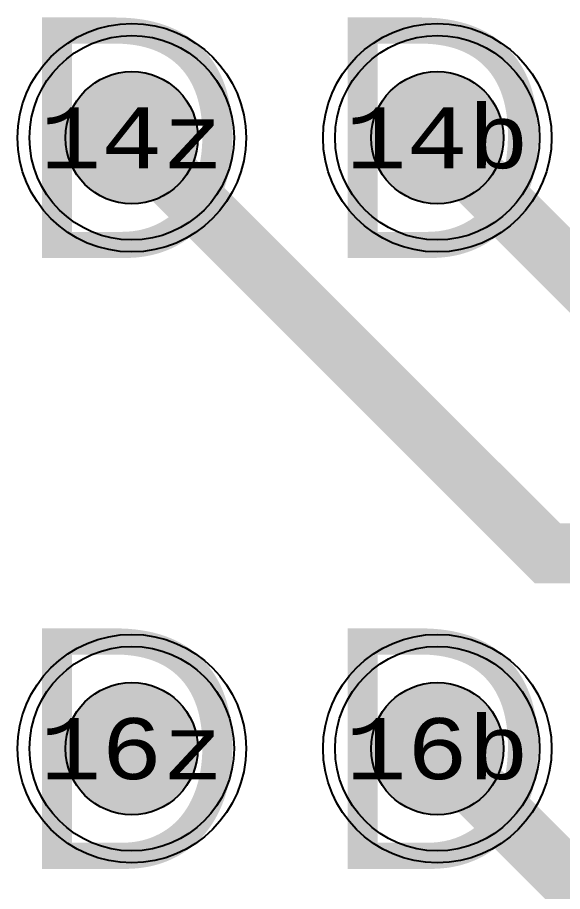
# Model space of a CAD drawing. Extents: x -18 to 179, y -60 to 172.
# Drawn here: x 4.35 to 8.88, y 85.08 to 92.35 of the extents above; entities that cross this region are included whole.
import ezdxf
from ezdxf.enums import TextEntityAlignment as Align

# ---------------------------------------------------------------- set-up
doc = ezdxf.new("R2010")
doc.units = 0
doc.header["$MEASUREMENT"] = 0
for name, color, linetype in [('DRILL_DRAWING', 21, 'CONTINUOUS'), ('PART_HOLES_LAYER_BOTTOM', 30, 'CONTINUOUS'), ('PART_HOLES_LAYER_TOP', 30, 'CONTINUOUS'), ('PART_PADS_LAYER_BOTTOM', 230, 'CONTINUOUS'), ('PART_PADS_LAYER_TOP', 150, 'CONTINUOUS'), ('PIN_NUMBERS_BTM', 8, 'CONTINUOUS'), ('PIN_NUMBERS_TOP', 8, 'CONTINUOUS'), ('SOLDERMASK_PADS_BTM', 102, 'CONTINUOUS'), ('SOLDERMASK_PADS_TOP', 102, 'CONTINUOUS'), ('TRACES_LAYER_TOP', 150, 'CONTINUOUS')]:
    doc.layers.add(name, color=color, linetype=linetype)
doc.styles.add('COURIER_NEW', font='COUR.TTF')
doc.styles.add('VERIBEST_GERBER_0', font='txt')

msp = doc.modelspace()

# ---------------------------------------------------------------- hatches: boundary and pattern name
at = {"layer": 'PART_HOLES_LAYER_BOTTOM'}
h = msp.add_hatch(color=256, dxfattribs=at)
edge = h.paths.add_edge_path()
edge.add_arc((5.3, 91.35), 0.55, 0, 360)
h = msp.add_hatch(color=256, dxfattribs=at)
edge = h.paths.add_edge_path()
edge.add_arc((7.84, 91.35), 0.55, 0, 360)
h = msp.add_hatch(color=256, dxfattribs=at)
edge = h.paths.add_edge_path()
edge.add_arc((5.3, 86.27), 0.55, 0, 360)
h = msp.add_hatch(color=256, dxfattribs=at)
edge = h.paths.add_edge_path()
edge.add_arc((7.84, 86.27), 0.55, 0, 360)
at = {"layer": 'PART_HOLES_LAYER_TOP'}
h = msp.add_hatch(color=256, dxfattribs=at)
edge = h.paths.add_edge_path()
edge.add_arc((5.3, 91.35), 0.55, 0, 360)
h = msp.add_hatch(color=256, dxfattribs=at)
edge = h.paths.add_edge_path()
edge.add_arc((7.84, 91.35), 0.55, 0, 360)
h = msp.add_hatch(color=256, dxfattribs=at)
edge = h.paths.add_edge_path()
edge.add_arc((5.3, 86.27), 0.55, 0, 360)
h = msp.add_hatch(color=256, dxfattribs=at)
edge = h.paths.add_edge_path()
edge.add_arc((7.84, 86.27), 0.55, 0, 360)

# ---------------------------------------------------------------- linework, layer by layer
at = {"layer": 'PART_HOLES_LAYER_BOTTOM'}
for centre in [(5.3, 91.35), (7.84, 91.35), (5.3, 86.27), (7.84, 86.27)]:
    msp.add_circle(centre, 0.55, dxfattribs=at)
at = {"layer": 'PART_HOLES_LAYER_TOP'}
for centre in [(5.3, 91.35), (7.84, 91.35), (5.3, 86.27), (7.84, 86.27)]:
    msp.add_circle(centre, 0.55, dxfattribs=at)
at = {"layer": 'PART_PADS_LAYER_BOTTOM'}
for centre in [(5.3, 91.35), (7.84, 91.35), (5.3, 86.27), (7.84, 86.27)]:
    msp.add_circle(centre, 0.85, dxfattribs=at)
at = {"layer": 'PART_PADS_LAYER_TOP'}
for centre in [(5.3, 91.35), (7.84, 91.35), (5.3, 86.27), (7.84, 86.27)]:
    msp.add_circle(centre, 0.85, dxfattribs=at)
at = {"layer": 'SOLDERMASK_PADS_BTM'}
for centre in [(5.3, 91.35), (7.84, 91.35), (5.3, 86.27), (7.84, 86.27)]:
    msp.add_circle(centre, 0.95, dxfattribs=at)
at = {"layer": 'SOLDERMASK_PADS_TOP'}
for centre in [(5.3, 91.35), (7.84, 91.35), (5.3, 86.27), (7.84, 86.27)]:
    msp.add_circle(centre, 0.95, dxfattribs=at)
at = {"layer": 'TRACES_LAYER_TOP', "const_width": 0.5}
for points in [[(105.98, 61.615), (104.83, 61.615), (104.83, 58.576827), (100.079277, 53.826104), (45.868981, 53.826104), (31.1633, 68.531785), (26.200962, 68.531785), (19.00843, 75.724317), (19.00843, 81.330493), (14.208746, 86.130177), (12.389902, 86.130177), (10.626218, 87.893861), (8.756139, 87.893861), (5.3, 91.35)], [(105.98, 62.885), (104.955, 62.885), (103.890974, 61.820974), (103.890974, 58.55704), (99.810038, 54.476104), (46.13822, 54.476104), (31.432539, 69.181785), (26.470201, 69.181785), (19.65843, 75.993556), (19.65843, 81.599732), (14.477985, 86.780177), (13.291765, 86.780177), (10.379338, 89.692604), (9.497396, 89.692604), (7.84, 91.35)], [(114.8, 60.75), (113.914124, 59.864124), (113.369685, 59.864124), (111.864797, 58.359236), (106.450885, 58.359236), (106.13, 58.038351), (106.13, 58.038349), (100.617755, 52.526104), (45.330503, 52.526104), (30.624822, 67.231785), (25.662484, 67.231785), (17.70843, 75.185839), (17.70843, 80.792015), (13.985849, 84.514596), (9.595404, 84.514596), (7.84, 86.27)]]:
    msp.add_lwpolyline(points, dxfattribs=at)

# ---------------------------------------------------------------- texts
at = {"layer": 'DRILL_DRAWING', "style": 'VERIBEST_GERBER_0'}
for p in [(5.3, 91.35), (7.84, 91.35), (5.3, 86.27), (7.84, 86.27)]:
    msp.add_text('D', height=2, dxfattribs=at).set_placement(p, align=Align.MIDDLE_CENTER)
at = {"layer": 'PIN_NUMBERS_BTM', "style": 'COURIER_NEW'}
for s, p in [('14b', (7.84, 91.35)), ('14z', (5.3, 91.35)), ('16b', (7.84, 86.27)), ('16z', (5.3, 86.27))]:
    msp.add_text(s, height=0.508, dxfattribs=at).set_placement(p, align=Align.MIDDLE_CENTER)
at = {"layer": 'PIN_NUMBERS_TOP', "style": 'COURIER_NEW'}
for s, p in [('14b', (7.84, 91.35)), ('14z', (5.3, 91.35)), ('16b', (7.84, 86.27)), ('16z', (5.3, 86.27))]:
    msp.add_text(s, height=0.508, dxfattribs=at).set_placement(p, align=Align.MIDDLE_CENTER)

doc.saveas('drawing.dxf')
